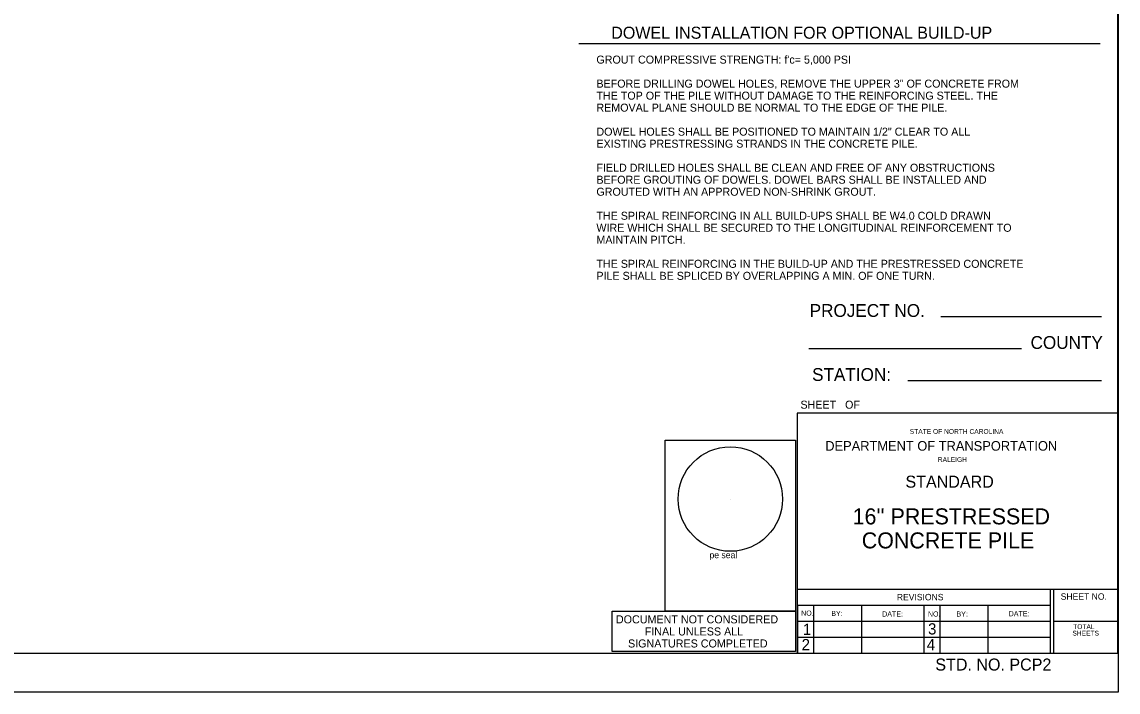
# Model space of a CAD drawing. Extents: x 0 to 22, y 0 to 16.8.
# Drawn here: x 10.63 to 22.04, y 0 to 6.97 of the extents above; entities that cross this region are included whole.
import ezdxf

# ---------------------------------------------------------------- set-up
doc = ezdxf.new("R2010")
doc.units = 0
for name, color, linetype in [('Dimension Lines', 7, 'Continuous'), ('Enter Data Field Text', 7, 'Continuous'), ('Plan Sheet', 7, 'Continuous'), ('Plot Shape', 7, 'Continuous'), ('Sheet Sticker Exception Certification CELL', 7, 'Continuous'), ('Text', 7, 'Continuous'), ('User Information Notes CELL', 7, 'Continuous')]:
    doc.layers.add(name, color=color, linetype=linetype)

msp = doc.modelspace()

# ---------------------------------------------------------------- linework, layer by layer
at = {"layer": 'Dimension Lines'}
msp.add_line((16.429, 6.749), (21.855, 6.749), dxfattribs=at)
at = {"layer": 'Plan Sheet'}
for p, q in [((22.036, 14.404), (22.036, 0.404)), ((21.87, 3.904), (20.198, 3.904)), ((21.036, 3.571), (18.822, 3.571)), ((21.87, 3.238), (19.853, 3.238)), ((18.703, 2.904), (18.703, 0.404)), ((22.036, 2.904), (18.703, 2.904)), ((18.703, 2.904), (18.703, 0.404)), ((18.703, 1.071), (22.036, 1.071)), ((21.336, 1.071), (21.336, 0.404)), ((21.37, 1.071), (21.37, 0.404)), ((18.703, 0.904), (21.338, 0.904)), ((18.705, 0.904), (18.705, 0.404)), ((18.705, 0.904), (18.705, 0.404)), ((18.87, 0.904), (18.87, 0.404)), ((19.37, 0.902), (19.37, 0.402)), ((20.02, 0.904), (20.02, 0.4)), ((20.187, 0.904), (20.187, 0.404)), ((20.687, 0.904), (20.687, 0.404)), ((18.703, 0.738), (21.343, 0.738)), ((21.37, 0.738), (22.03, 0.738)), ((18.703, 0.571), (21.338, 0.571)), ((0.703, 0.404), (22.036, 0.404)), ((22.042, 0), (22.042, 0))]:
    msp.add_line(p, q, dxfattribs=at)
at = {"layer": 'Plot Shape'}
msp.add_lwpolyline([(0, 14.667), (22.042, 14.667), (22.042, 0), (0, 0)], close=True, dxfattribs=at)
at = {"layer": 'Sheet Sticker Exception Certification CELL'}
msp.add_lwpolyline([(16.776, 0.841), (18.684, 0.841), (18.684, 0.421), (16.776, 0.421)], close=True, dxfattribs=at)
at = {"layer": 'User Information Notes CELL'}
msp.add_line((18.006, 2.009), (18.006, 2.009), dxfattribs=at)
msp.add_lwpolyline([(17.328, 2.62), (18.684, 2.62), (18.684, 0.841), (17.328, 0.841)], close=True, dxfattribs=at)
msp.add_circle((18.006, 2.009), 0.544, dxfattribs=at)

# ---------------------------------------------------------------- texts
at = {"layer": 'Enter Data Field Text'}
msp.add_text('SHEET   OF  ', height=0.08333, dxfattribs=at).set_placement((18.736, 2.949))
at = {"layer": 'Plan Sheet'}
for s, height, p in [('PROJECT NO.', 0.13333, (18.832, 3.904)), ('COUNTY', 0.1333, (21.131, 3.571)), ('STATION:', 0.1333, (18.857, 3.238)), ('STATE OF NORTH CAROLINA', 0.05, (19.874, 2.687)), ('DEPARTMENT OF TRANSPORTATION', 0.1, (18.994, 2.512)), ('RALEIGH', 0.05, (20.166, 2.395)), ('SHEET NO.', 0.0667, (21.445, 0.961)), ('REVISIONS', 0.0667, (19.739, 0.955)), ('NO.', 0.0531, (18.743, 0.795)), ('BY:', 0.0531, (19.057, 0.792)), ('DATE:', 0.0531, (19.587, 0.786)), ('NO.', 0.0531, (20.063, 0.786)), ('BY:', 0.0531, (20.36, 0.786)), ('DATE:', 0.0531, (20.904, 0.789)), ('1', 0.117, (18.76, 0.594)), ('3', 0.117, (20.064, 0.599)), ('TOTAL', 0.05, (21.575, 0.656)), ('SHEETS', 0.05, (21.567, 0.588)), ('2', 0.117, (18.748, 0.435)), ('4', 0.117, (20.051, 0.435))]:
    msp.add_text(s, height=height, dxfattribs=at).set_placement(p)
at = {"layer": 'Sheet Sticker Exception Certification CELL'}
for s, p in [('DOCUMENT NOT CONSIDERED', (16.815, 0.715)), ('FINAL UNLESS ALL', (17.115, 0.589)), ('SIGNATURES COMPLETED', (16.941, 0.464))]:
    msp.add_text(s, height=0.08356, dxfattribs=at).set_placement(p)
at = {"layer": 'Text'}
for s, height, p in [('DOWEL INSTALLATION FOR OPTIONAL BUILD-UP', 0.125, (16.766, 6.799)), ("GROUT COMPRESSIVE STRENGTH: f'c= 5,000 PSI", 0.08333, (16.612, 6.54)), ('BEFORE DRILLING DOWEL HOLES, REMOVE THE UPPER 3" OF CONCRETE FROM ', 0.08333, (16.612, 6.29)), ('THE TOP OF THE PILE WITHOUT DAMAGE TO THE REINFORCING STEEL. THE', 0.08333, (16.612, 6.165)), ('REMOVAL PLANE SHOULD BE NORMAL TO THE EDGE OF THE PILE.', 0.08333, (16.612, 6.04)), ('DOWEL HOLES SHALL BE POSITIONED TO MAINTAIN 1/2" CLEAR TO ALL ', 0.08333, (16.612, 5.79)), ('EXISTING PRESTRESSING STRANDS IN THE CONCRETE PILE.', 0.08333, (16.612, 5.665)), ('FIELD DRILLED HOLES SHALL BE CLEAN AND FREE OF ANY OBSTRUCTIONS ', 0.08333, (16.612, 5.415)), ('BEFORE GROUTING OF DOWELS. DOWEL BARS SHALL BE INSTALLED AND ', 0.08333, (16.612, 5.29)), ('GROUTED WITH AN APPROVED NON-SHRINK GROUT.', 0.08333, (16.612, 5.165)), ('THE SPIRAL REINFORCING IN ALL BUILD-UPS SHALL BE W4.0 COLD DRAWN', 0.08333, (16.612, 4.915)), ('WIRE WHICH SHALL BE SECURED TO THE LONGITUDINAL REINFORCEMENT TO', 0.08333, (16.612, 4.79)), ('MAINTAIN PITCH.', 0.08333, (16.612, 4.665)), ('THE SPIRAL REINFORCING IN THE BUILD-UP AND THE PRESTRESSED CONCRETE ', 0.08333, (16.612, 4.415)), ('PILE SHALL BE SPLICED BY OVERLAPPING A MIN. OF ONE TURN.', 0.08333, (16.612, 4.29)), ('STANDARD', 0.125, (19.829, 2.127)), ("16'' PRESTRESSED", 0.16667, (19.279, 1.745)), ('CONCRETE PILE', 0.16667, (19.374, 1.495)), ('STD. NO. PCP2', 0.125, (20.14, 0.224))]:
    msp.add_text(s, height=height, dxfattribs=at).set_placement(p)
at = {"layer": 'User Information Notes CELL'}
msp.add_text('pe seal', height=0.067, dxfattribs=at).set_placement((17.789, 1.393))

doc.saveas('drawing.dxf')
